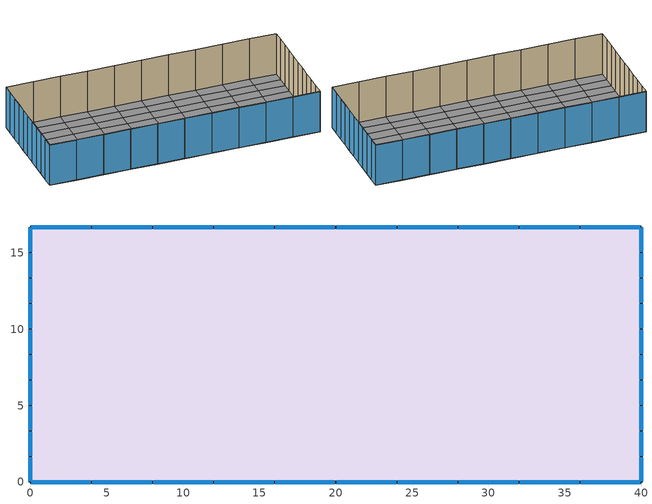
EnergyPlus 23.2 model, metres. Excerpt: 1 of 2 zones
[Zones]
Greenhouse Zone Main
 floor ground (Floor Construction): 0,0 0,1.67 4,1.67 4,0 z0; 4,0 4,1.67 8,1.67 8,0 z0; 8,0 8,1.67 12,1.67 12,0 z0; 12,0 12,1.67 16,1.67 16,0 z0; 16,0 16,1.67 20,1.67 20,0 z0; 20,0 20,1.67 24,1.67 24,0 z0; 24,0 24,1.67 28,1.67 28,0 z0; 28,0 28,1.67 32,1.67 32,0 z0; 32,0 32,1.67 36,1.67 36,0 z0; 36,0 36,1.67 40,1.67 40,0 z0; 0,1.67 0,3.34 4,3.34 4,1.67 z0; 4,1.67 4,3.34 8,3.34 8,1.67 z0; 8,1.67 8,3.34 12,3.34 12,1.67 z0; 12,1.67 12,3.34 16,3.34 16,1.67 z0; 16,1.67 16,3.34 20,3.34 20,1.67 z0; 20,1.67 20,3.34 24,3.34 24,1.67 z0; 24,1.67 24,3.34 28,3.34 28,1.67 z0; 28,1.67 28,3.34 32,3.34 32,1.67 z0; 32,1.67 32,3.34 36,3.34 36,1.67 z0; 36,1.67 36,3.34 40,3.34 40,1.67 z0; 0,3.34 0,5.01 4,5.01 4,3.34 z0; 4,3.34 4,5.01 8,5.01 8,3.34 z0; 8,3.34 8,5.01 12,5.01 12,3.34 z0; 12,3.34 12,5.01 16,5.01 16,3.34 z0; 16,3.34 16,5.01 20,5.01 20,3.34 z0; 20,3.34 20,5.01 24,5.01 24,3.34 z0; 24,3.34 24,5.01 28,5.01 28,3.34 z0; 28,3.34 28,5.01 32,5.01 32,3.34 z0; 32,3.34 32,5.01 36,5.01 36,3.34 z0; 36,3.34 36,5.01 40,5.01 40,3.34 z0; 0,5.01 0,6.68 4,6.68 4,5.01 z0; 4,5.01 4,6.68 8,6.68 8,5.01 z0; 8,5.01 8,6.68 12,6.68 12,5.01 z0; 12,5.01 12,6.68 16,6.68 16,5.01 z0; 16,5.01 16,6.68 20,6.68 20,5.01 z0; 20,5.01 20,6.68 24,6.68 24,5.01 z0; 24,5.01 24,6.68 28,6.68 28,5.01 z0; 28,5.01 28,6.68 32,6.68 32,5.01 z0; 32,5.01 32,6.68 36,6.68 36,5.01 z0; 36,5.01 36,6.68 40,6.68 40,5.01 z0; 0,6.68 0,8.35 4,8.35 4,6.68 z0; 4,6.68 4,8.35 8,8.35 8,6.68 z0; 8,6.68 8,8.35 12,8.35 12,6.68 z0; 12,6.68 12,8.35 16,8.35 16,6.68 z0; 16,6.68 16,8.35 20,8.35 20,6.68 z0; 20,6.68 20,8.35 24,8.35 24,6.68 z0; 24,6.68 24,8.35 28,8.35 28,6.68 z0; 28,6.68 28,8.35 32,8.35 32,6.68 z0; 32,6.68 32,8.35 36,8.35 36,6.68 z0; 36,6.68 36,8.35 40,8.35 40,6.68 z0; 0,8.35 0,10.02 4,10.02 4,8.35 z0; 4,8.35 4,10.02 8,10.02 8,8.35 z0; 8,8.35 8,10.02 12,10.02 12,8.35 z0; 12,8.35 12,10.02 16,10.02 16,8.35 z0; 16,8.35 16,10.02 20,10.02 20,8.35 z0; 20,8.35 20,10.02 24,10.02 24,8.35 z0; 24,8.35 24,10.02 28,10.02 28,8.35 z0; 28,8.35 28,10.02 32,10.02 32,8.35 z0; 32,8.35 32,10.02 36,10.02 36,8.35 z0; 36,8.35 36,10.02 40,10.02 40,8.35 z0; 0,10.02 0,11.69 4,11.69 4,10.02 z0; 4,10.02 4,11.69 8,11.69 8,10.02 z0; 8,10.02 8,11.69 12,11.69 12,10.02 z0; 12,10.02 12,11.69 16,11.69 16,10.02 z0; 16,10.02 16,11.69 20,11.69 20,10.02 z0; 20,10.02 20,11.69 24,11.69 24,10.02 z0; 24,10.02 24,11.69 28,11.69 28,10.02 z0; 28,10.02 28,11.69 32,11.69 32,10.02 z0; 32,10.02 32,11.69 36,11.69 36,10.02 z0; 36,10.02 36,11.69 40,11.69 40,10.02 z0; 0,11.69 0,13.36 4,13.36 4,11.69 z0; 4,11.69 4,13.36 8,13.36 8,11.69 z0; 8,11.69 8,13.36 12,13.36 12,11.69 z0; 12,11.69 12,13.36 16,13.36 16,11.69 z0; 16,11.69 16,13.36 20,13.36 20,11.69 z0; 20,11.69 20,13.36 24,13.36 24,11.69 z0; 24,11.69 24,13.36 28,13.36 28,11.69 z0; 28,11.69 28,13.36 32,13.36 32,11.69 z0; 32,11.69 32,13.36 36,13.36 36,11.69 z0; 36,11.69 36,13.36 40,13.36 40,11.69 z0; 0,13.36 0,15.03 4,15.03 4,13.36 z0; 4,13.36 4,15.03 8,15.03 8,13.36 z0; 8,13.36 8,15.03 12,15.03 12,13.36 z0; 12,13.36 12,15.03 16,15.03 16,13.36 z0; 16,13.36 16,15.03 20,15.03 20,13.36 z0; 20,13.36 20,15.03 24,15.03 24,13.36 z0; 24,13.36 24,15.03 28,15.03 28,13.36 z0; 28,13.36 28,15.03 32,15.03 32,13.36 z0; 32,13.36 32,15.03 36,15.03 36,13.36 z0; 36,13.36 36,15.03 40,15.03 40,13.36 z0; 0,15.03 0,16.7 4,16.7 4,15.03 z0; 4,15.03 4,16.7 8,16.7 8,15.03 z0; 8,15.03 8,16.7 12,16.7 12,15.03 z0; 12,15.03 12,16.7 16,16.7 16,15.03 z0; 16,15.03 16,16.7 20,16.7 20,15.03 z0; 20,15.03 20,16.7 24,16.7 24,15.03 z0; 24,15.03 24,16.7 28,16.7 28,15.03 z0; 28,15.03 28,16.7 32,16.7 32,15.03 z0; 32,15.03 32,16.7 36,16.7 36,15.03 z0; 36,15.03 36,16.7 40,16.7 40,15.03 z0
 wall outside (Wall Construction): 0,1.67 0,0 4,0 8,0 12,0 16,0 20,0 24,0 28,0 32,0 36,0 40,0 40,1.67 40,3.34 40,5.01 40,6.68 40,8.35 40,10.02 40,11.69 40,13.36 40,15.03 40,16.7 36,16.7 32,16.7 28,16.7 24,16.7 20,16.7 16,16.7 12,16.7 8,16.7 4,16.7 0,16.7 0,15.03 0,13.36 0,11.69 0,10.02 0,8.35 0,6.68 0,5.01 0,3.34 0,1.67 z0:6.5
 window (Window Construction Main): 0,1.62 0,0.05 / 0.05,0 3.95,0 / 0,3.29 0,1.72 / 0,4.96 0,3.39 / 0,6.63 0,5.06 / 0,8.3 0,6.73 / 0,9.97 0,8.4 / 0,11.64 0,10.07 / 0,13.31 0,11.74 / 0,14.98 0,13.41 / 0,16.65 0,15.08 / 3.95,16.7 0.05,16.7 / 4.05,0 7.95,0 / 7.95,16.7 4.05,16.7 / 8.05,0 11.95,0 / 11.95,16.7 8.05,16.7 / 12.05,0 15.95,0 / 15.95,16.7 12.05,16.7 / 16.05,0 19.95,0 / 19.95,16.7 16.05,16.7 / 20.05,0 23.95,0 / 23.95,16.7 20.05,16.7 / 24.05,0 27.95,0 / 27.95,16.7 24.05,16.7 / 28.05,0 31.95,0 / 31.95,16.7 28.05,16.7 / 32.05,0 35.95,0 / 35.95,16.7 32.05,16.7 / 40,0.05 40,1.62 / 36.05,0 39.95,0 / 40,1.72 40,3.29 / 40,3.39 40,4.96 / 40,5.06 40,6.63 / 40,6.73 40,8.3 / 40,8.4 40,9.97 / 40,10.07 40,11.64 / 40,11.74 40,13.31 / 40,13.41 40,14.98 / 39.95,16.7 36.05,16.7 / 40,15.08 40,16.65 z0.05:6.45
[Building]
Building 1: Solar distribution=FullExteriorWithReflections
[SizingPeriod:DesignDay] Day of month=21; Dry bulb temperature range modifier type=DefaultMultipliers; Humidity condition type=WetBulb; Barometric pressure=101193; Wind direction=0; Rain indicator=No; Snow indicator=No; Daylight saving time indicator=No; Solar model indicator=ASHRAEClearSky
Name | Month | Day type | Maximum dry bulb temperature | Daily dry bulb temperature range | Wetbulb or dewpoint at maximum dry bulb | Wind speed | Sky clearness
ann htg 99.6% condns db | 2 | WinterDesignDay | 10.9 | 0 | 10.9 | 6.71 | 0
ann clg .4% condns db=>mwb | 7 | SummerDesignDay | 44.1 | 8.8 | 30.7 | 3.35 | 1
[Site:Location]
doha_da_qat design_conditions: Latitude=25.28; Longitude=51.53; Time zone=3; Elevation=11
[Construction]
Floor Construction: Floor Material
Wall Construction: Wall Material
Window Construction Main: Window Material
[Material] Roughness=Smooth; Solar absorptance=0.7; Thermal absorptance=0.9; Visible absorptance=0.7
Name | Conductivity | Density | Specific heat | Thickness
Floor Material | 1.3 | 2300 | 1400 | 0.1
Wall Material | 50 | 7850 | 500 | 0.2
[WindowMaterial:SimpleGlazingSystem]
Window Material: Solar heat gain coefficient=0.1; U factor=2.5; Visible transmittance=0.8
[Coil:Cooling:DX:SingleSpeed] 2017 rated evaporator fan power per volume flow rate=773.3; 2023 rated evaporator fan power per volume flow rate=934.4; Availability schedule=AlwaysOn; Energy input ratio function of flow fraction curve=CoolEIRFFF; Energy input ratio function of temperature curve=CoolEIRFT; Gross rated cooling cop=3; Gross rated sensible heat ratio=0.6; Gross rated total cooling capacity=100000; Latent capacity time constant=45; Maximum cycling rate=4; Nominal time for condensate removal to begin=1000; Part load fraction correlation curve=CoolPLFFPLR; Rated air flow rate=4; Ratio of initial moisture evaporation rate and steady state latent capacity=0.4; Total cooling capacity function of flow fraction curve=CoolCapFFF; Total cooling capacity function of temperature curve=CoolCapFT
WindACDXCoil; WindACDXCoil_2; WindACDXCoil_3
[Coil:Heating:Electric] Availability schedule=AlwaysOn; Effeciency=0.1; Nominal capacity=100000
RoofHeaterCoil; RoofHeaterCoil_2
[Fan:OnOff] Availability schedule=AlwaysOn; Fan total efficiency=0.5; Maximum flow rate=4; Motor efficiency=0.9; Motor in airstream fraction=1; Pressure rise=75
WindACFan; WindACFan_2; WindACFan_3; RoofHeaterFan; RoofHeaterFan_2
[Space]
Greenhouse Space Main: Zone=Greenhouse Zone Main; Space type=Greenhouse Type Main
[SpaceList]
Greenhouse Type Main: Greenhouse Space Main
[Zone]
Greenhouse Zone Main: Multiplier=1; Part of total floor area=Yes
[ZoneHVAC:WindowAirConditioner] Availability schedule=AlwaysOn; Cooling convergence tolerance=0.001; Fan placement=BlowThrough; Maximum outdoor air flow rate=0.2; Maximum supply air flow rate=4; Supply air fan operating mode schedule=CyclingFanSch
Name | Dx cooling coil | Supply air fan
WindAC | WindACDXCoil | WindACFan
WindAC_2 | WindACDXCoil_2 | WindACFan_2
WindAC_3 | WindACDXCoil_3 | WindACFan_3
[ZoneHVAC:UnitHeater] Availability schedule=AlwaysOn; Maximum supply air flow rate=4; Supply air fan operating mode schedule=CyclingFanSch; Supply air fan operation during no heating=No
Name | Supply air fan | Heating coil
Roof_UnitHeater | RoofHeaterFan | RoofHeaterCoil
Roof_UnitHeater_2 | RoofHeaterFan_2 | RoofHeaterCoil_2
[Curve:Biquadratic] Minimum value of x=-20; Minimum value of y=-20
Name | Input unit type for x | Maximum value of x | Maximum value of y | Coefficient1 constant | Coefficient2 x | Coefficient3 x 2 | Coefficient4 y | Coefficient5 y 2 | Coefficient6 x y
CoolCapFT | Temperature | 60 | 60 | 0.942588 | 0.00954335 | 0.00068377 | -0.0110427 | 5.249e-06 | -9.72e-06
CoolEIRFT |  | 23.88889 | 46.11111 | 0.342414 | 0.034885 | -0.0006237 | 0.00497722 | 0.000437951 | -0.000728028
[Curve:Quadratic] Minimum value of x=0
Name | Maximum value of x | Coefficient1 constant | Coefficient2 x | Coefficient3 x 2
CoolCapFFF | 2 | 0.8 | 0.2 | 0
CoolEIRFFF | 2 | 1.1552 | -0.1808 | 0.0256
CoolPLFFPLR | 1 | 0 | 1 | 0
[Schedule:Constant]
Name | Hourly value
AlwaysOn | 1
CyclingFanSch | 0
